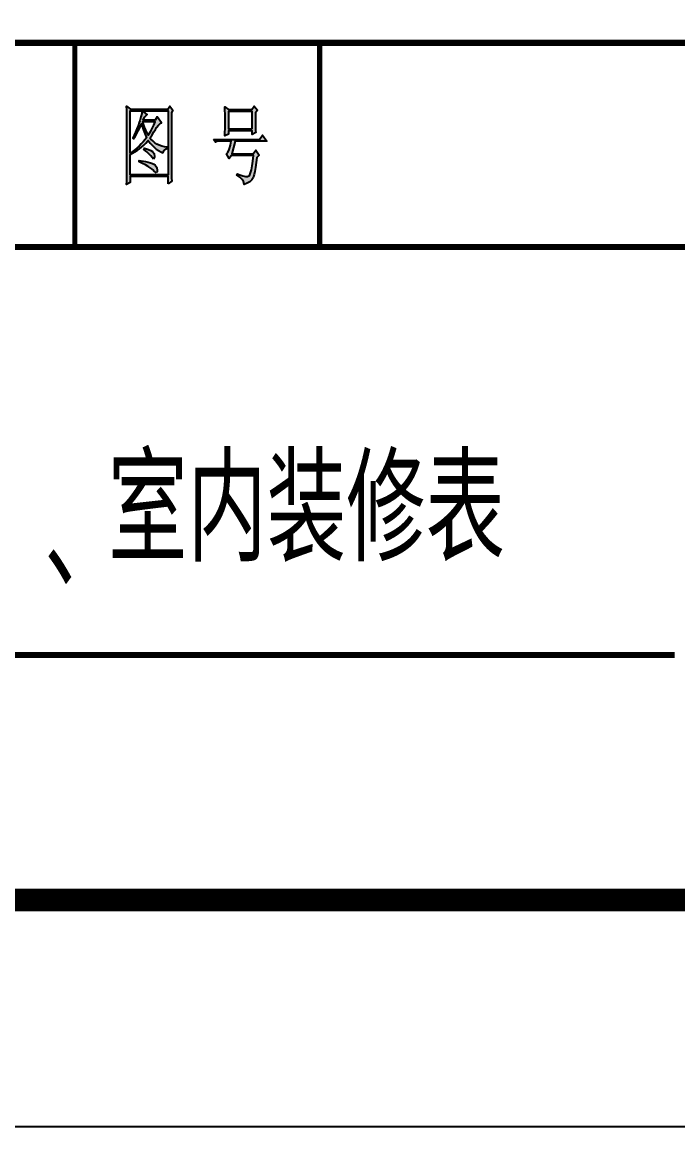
# Model space of a CAD drawing. Extents: x 575917 to 733065, y -270021 to -228021.
# Drawn here: x 643609 to 646502, y -270021 to -265150 of the extents above; entities that cross this region are included whole.
import ezdxf

# ---------------------------------------------------------------- set-up
doc = ezdxf.new("R2010")
doc.units = 0
doc.header["$LTSCALE"] = 1000
doc.header["$MEASUREMENT"] = 0
for name, color, linetype in [('1', 3, 'CONTINUOUS'), ('PUB_TEXT', 7, 'CONTINUOUS'), ('PUB_TITLE', 4, 'CONTINUOUS')]:
    doc.layers.add(name, color=color, linetype=linetype)
doc.styles.add('_OCHINESE', font='simplex.shx', dxfattribs={"bigfont": 'OCHINESE.shx'})

msp = doc.modelspace()

# ---------------------------------------------------------------- hatches: boundary and pattern name
at = {"layer": '1'}
h = msp.add_hatch(color=256, dxfattribs=at)
h.paths.add_polyline_path([(644268.4, -265803.6), (644268.4, -265547.9), (644274.8, -265538.9), (644260.3, -265521), (644251.7, -265534.6), (644086.9, -265534.6), (644070.3, -265521), (644070.7, -265538), (644071.2, -265554.3), (644071.2, -265836.9), (644070.7, -265852.7), (644070.3, -265865.9), (644086.1, -265856.9), (644086.1, -265831.3), (644253.9, -265831.3), (644253.9, -265862.9), (644269.7, -265850.9), (644268.8, -265836), (644268.8, -265820.2)])
h.paths.add_polyline_path([(644086.1, -265734), (644096.8, -265728.4), (644107, -265722.5), (644117.3, -265716), (644127.1, -265708.8), (644136.5, -265701.1), (644145.9, -265692.6), (644155.3, -265683.6), (644164.2, -265674.2), (644165.5, -265672.5), (644174, -265683.2), (644182.6, -265693), (644191.5, -265702), (644200.9, -265709.6), (644210.7, -265716.5), (644221.4, -265722), (644230.8, -265726.3), (644235.5, -265716), (644245.3, -265708.8), (644249.6, -265707.1), (644249.6, -265701.1), (644236.8, -265699.4), (644225.3, -265696.8), (644214.2, -265693), (644203.9, -265687.9), (644194.5, -265681.9), (644186, -265674.2), (644177.9, -265665.7), (644174, -265660.6), (644183, -265646.9), (644190.7, -265634.5), (644197.5, -265623.4), (644202.2, -265615.3), (644210.7, -265603.8), (644219.7, -265596.1), (644223.6, -265594.4), (644205.6, -265567.5), (644196.2, -265582.4), (644143.7, -265582.4), (644149.7, -265569.2), (644151.8, -265565.8), (644160.4, -265556.8), (644140.3, -265541.9), (644253.9, -265541.9), (644253.9, -265824.1), (644086.1, -265824.1)], flags=16)
h.paths.add_polyline_path([(644125.8, -265766.8), (644125.8, -265760.9), (644154, -265765.1), (644165.9, -265767.7), (644175.7, -265770.3), (644184.3, -265772.8), (644190.7, -265775.8), (644196.7, -265780.5), (644203.9, -265791.2), (644205.6, -265804.4), (644204.8, -265809.5), (644200.1, -265814.2), (644190.7, -265806.1), (644189, -265803.6), (644183, -265798), (644174.9, -265792), (644165.1, -265786.1), (644154, -265779.7), (644140.7, -265773.3)], flags=0)
h.paths.add_polyline_path([(644086.1, -265728), (644086.1, -265541.9), (644138.2, -265541.9), (644136.9, -265553), (644133.5, -265567.5), (644128.4, -265585), (644125.8, -265593.1), (644121.1, -265607.2), (644115.6, -265621.3), (644110, -265634.9), (644104, -265648.6), (644097.6, -265661.8), (644100.6, -265664.8), (644107.9, -265653.7), (644115.1, -265641.8), (644122, -265629.4), (644128.8, -265616.2), (644134.8, -265602.5), (644136.5, -265599.1), (644139.9, -265612.7), (644144.6, -265626.8), (644150.1, -265640.9), (644156.1, -265655.4), (644158.2, -265660.6), (644151.4, -265669.5), (644143.7, -265678.5), (644135.2, -265687.4), (644126.2, -265696.4), (644116.4, -265705), (644106.2, -265713.1), (644095.1, -265721.6)], flags=16)
h.paths.add_polyline_path([(644146.7, -265711.4), (644148, -265705.4), (644154, -265707.1), (644166.8, -265711.8), (644177, -265716), (644184.7, -265720.3), (644192, -265729.7), (644192.8, -265744.2), (644189.4, -265754), (644182.6, -265747.2), (644177, -265740.4), (644169.3, -265731.8), (644159.1, -265722.5)], flags=0)
h.paths.add_polyline_path([(644165.5, -265648.6), (644159.9, -265638.8), (644154, -265626.8), (644148.4, -265612.7), (644142.4, -265596.1), (644140.3, -265590.1), (644196.2, -265590.1), (644189.8, -265605.1), (644183, -265618.7), (644176.6, -265631.1), (644169.8, -265642.6)], flags=16)
h.paths.add_polyline_path([(644638.9, -265600.4), (644638.9, -265549.6), (644647, -265538.9), (644632.5, -265521), (644623.1, -265535.9), (644519.4, -265535.9), (644503.6, -265524), (644504, -265539.3), (644504.4, -265555.1), (644504.4, -265620), (644504, -265635.8), (644503.6, -265650.7), (644503.6, -265651.6), (644519.4, -265643.9), (644519.4, -265629), (644624, -265629), (644624, -265645.6), (644639.8, -265636.2), (644639.3, -265627.7), (644639.3, -265615.7)])
h.paths.add_polyline_path([(644519.4, -265543.6), (644624, -265543.6), (644624, -265621.3), (644519.4, -265621.3)], flags=16)
h.paths.add_polyline_path([(644549.7, -265675.5), (644689.3, -265675.5), (644670.5, -265648.6), (644656.8, -265667.8), (644454.1, -265667.8), (644462.6, -265679.8), (644472, -265675.5), (644531.8, -265675.5), (644528.3, -265692.6), (644524.9, -265707.1), (644523.2, -265711.4), (644516.4, -265724.6), (644510.8, -265731), (644523.2, -265751.9), (644533, -265738.2), (644629.5, -265738.2), (644626.5, -265763.4), (644623.5, -265784.4), (644620.6, -265801), (644617.1, -265814.2), (644613.7, -265822.8), (644610.2, -265828.1), (644603, -265830.5), (644594.1, -265830.5), (644583.4, -265828.3), (644569.8, -265824.1), (644558.2, -265819.4), (644556.9, -265825.3), (644569.8, -265834.3), (644579.6, -265843.7), (644586, -265853.5), (644589.4, -265863.8), (644589.4, -265865.9), (644602.2, -265860.8), (644611.6, -265855.6), (644613.7, -265853.9), (644622.3, -265845.8), (644628.2, -265837.3), (644630.8, -265831.3), (644633.4, -265821.5), (644636.3, -265808.3), (644639.3, -265790.8), (644642.3, -265769.8), (644645.3, -265747.2), (644655.6, -265737), (644639.8, -265714.3), (644628.2, -265731), (644535.2, -265731)])
h = msp.add_hatch(color=256, dxfattribs=at)
h.paths.add_polyline_path([(644268.4, -265803.6), (644268.4, -265547.9), (644274.8, -265538.9), (644260.3, -265521), (644251.7, -265534.6), (644086.9, -265534.6), (644070.3, -265521), (644070.7, -265538), (644071.2, -265554.3), (644071.2, -265836.9), (644070.7, -265852.7), (644070.3, -265865.9), (644086.1, -265856.9), (644086.1, -265831.3), (644253.9, -265831.3), (644253.9, -265862.9), (644269.7, -265850.9), (644268.8, -265836), (644268.8, -265820.2)])
h.paths.add_polyline_path([(644086.1, -265734), (644096.8, -265728.4), (644107, -265722.5), (644117.3, -265716), (644127.1, -265708.8), (644136.5, -265701.1), (644145.9, -265692.6), (644155.3, -265683.6), (644164.2, -265674.2), (644165.5, -265672.5), (644174, -265683.2), (644182.6, -265693), (644191.5, -265702), (644200.9, -265709.6), (644210.7, -265716.5), (644221.4, -265722), (644230.8, -265726.3), (644235.5, -265716), (644245.3, -265708.8), (644249.6, -265707.1), (644249.6, -265701.1), (644236.8, -265699.4), (644225.3, -265696.8), (644214.2, -265693), (644203.9, -265687.9), (644194.5, -265681.9), (644186, -265674.2), (644177.9, -265665.7), (644174, -265660.6), (644183, -265646.9), (644190.7, -265634.5), (644197.5, -265623.4), (644202.2, -265615.3), (644210.7, -265603.8), (644219.7, -265596.1), (644223.6, -265594.4), (644205.6, -265567.5), (644196.2, -265582.4), (644143.7, -265582.4), (644149.7, -265569.2), (644151.8, -265565.8), (644160.4, -265556.8), (644140.3, -265541.9), (644253.9, -265541.9), (644253.9, -265824.1), (644086.1, -265824.1)], flags=16)
h.paths.add_polyline_path([(644125.8, -265766.8), (644125.8, -265760.9), (644154, -265765.1), (644165.9, -265767.7), (644175.7, -265770.3), (644184.3, -265772.8), (644190.7, -265775.8), (644196.7, -265780.5), (644203.9, -265791.2), (644205.6, -265804.4), (644204.8, -265809.5), (644200.1, -265814.2), (644190.7, -265806.1), (644189, -265803.6), (644183, -265798), (644174.9, -265792), (644165.1, -265786.1), (644154, -265779.7), (644140.7, -265773.3)], flags=0)
h.paths.add_polyline_path([(644086.1, -265728), (644086.1, -265541.9), (644138.2, -265541.9), (644136.9, -265553), (644133.5, -265567.5), (644128.4, -265585), (644125.8, -265593.1), (644121.1, -265607.2), (644115.6, -265621.3), (644110, -265634.9), (644104, -265648.6), (644097.6, -265661.8), (644100.6, -265664.8), (644107.9, -265653.7), (644115.1, -265641.8), (644122, -265629.4), (644128.8, -265616.2), (644134.8, -265602.5), (644136.5, -265599.1), (644139.9, -265612.7), (644144.6, -265626.8), (644150.1, -265640.9), (644156.1, -265655.4), (644158.2, -265660.6), (644151.4, -265669.5), (644143.7, -265678.5), (644135.2, -265687.4), (644126.2, -265696.4), (644116.4, -265705), (644106.2, -265713.1), (644095.1, -265721.6)], flags=16)
h.paths.add_polyline_path([(644146.7, -265711.4), (644148, -265705.4), (644154, -265707.1), (644166.8, -265711.8), (644177, -265716), (644184.7, -265720.3), (644192, -265729.7), (644192.8, -265744.2), (644189.4, -265754), (644182.6, -265747.2), (644177, -265740.4), (644169.3, -265731.8), (644159.1, -265722.5)], flags=0)
h.paths.add_polyline_path([(644165.5, -265648.6), (644159.9, -265638.8), (644154, -265626.8), (644148.4, -265612.7), (644142.4, -265596.1), (644140.3, -265590.1), (644196.2, -265590.1), (644189.8, -265605.1), (644183, -265618.7), (644176.6, -265631.1), (644169.8, -265642.6)], flags=16)
h.paths.add_polyline_path([(644638.9, -265600.4), (644638.9, -265549.6), (644647, -265538.9), (644632.5, -265521), (644623.1, -265535.9), (644519.4, -265535.9), (644503.6, -265524), (644504, -265539.3), (644504.4, -265555.1), (644504.4, -265620), (644504, -265635.8), (644503.6, -265650.7), (644503.6, -265651.6), (644519.4, -265643.9), (644519.4, -265629), (644624, -265629), (644624, -265645.6), (644639.8, -265636.2), (644639.3, -265627.7), (644639.3, -265615.7)])
h.paths.add_polyline_path([(644519.4, -265543.6), (644624, -265543.6), (644624, -265621.3), (644519.4, -265621.3)], flags=16)
h.paths.add_polyline_path([(644549.7, -265675.5), (644689.3, -265675.5), (644670.5, -265648.6), (644656.8, -265667.8), (644454.1, -265667.8), (644462.6, -265679.8), (644472, -265675.5), (644531.8, -265675.5), (644528.3, -265692.6), (644524.9, -265707.1), (644523.2, -265711.4), (644516.4, -265724.6), (644510.8, -265731), (644523.2, -265751.9), (644533, -265738.2), (644629.5, -265738.2), (644626.5, -265763.4), (644623.5, -265784.4), (644620.6, -265801), (644617.1, -265814.2), (644613.7, -265822.8), (644610.2, -265828.1), (644603, -265830.5), (644594.1, -265830.5), (644583.4, -265828.3), (644569.8, -265824.1), (644558.2, -265819.4), (644556.9, -265825.3), (644569.8, -265834.3), (644579.6, -265843.7), (644586, -265853.5), (644589.4, -265863.8), (644589.4, -265865.9), (644602.2, -265860.8), (644611.6, -265855.6), (644613.7, -265853.9), (644622.3, -265845.8), (644628.2, -265837.3), (644630.8, -265831.3), (644633.4, -265821.5), (644636.3, -265808.3), (644639.3, -265790.8), (644642.3, -265769.8), (644645.3, -265747.2), (644655.6, -265737), (644639.8, -265714.3), (644628.2, -265731), (644535.2, -265731)])

# ---------------------------------------------------------------- linework, layer by layer
at = {"layer": '1', "const_width": 45}
msp.add_lwpolyline([(633017, -263801.6), (649217, -263801.6), (649217, -269021.2), (633017, -269021.2)], close=True, dxfattribs=at)
msp.add_lwpolyline([(633017, -263801.6), (649217, -263801.6), (649217, -269021.2), (633017, -269021.2)], close=True, dxfattribs=at)
at = {"layer": '1'}
for points, const_width in [([(633017, -265241.2), (649217, -265241.2)], 27), ([(633017, -265241.2), (649217, -265241.2)], 27), ([(643842, -265241.2), (643842, -266141.2)], 22.5), ([(643842, -265241.2), (643842, -266141.2)], 22.5), ([(644922, -265241.2), (644922, -266141.2)], 22.5), ([(644922, -265241.2), (644922, -266141.2)], 22.5), ([(638417, -266141.2), (649217, -266141.2)], 27), ([(638417, -266141.2), (649217, -266141.2)], 27), ([(638403, -267940.9), (646487.5, -267940.9)], 27), ([(638403, -267940.9), (646487.5, -267940.9)], 27)]:
    msp.add_lwpolyline(points, dxfattribs=dict(at, const_width=const_width))
for points in [[(644253.9, -265862.9), (644253.9, -265831.3), (644086.1, -265831.3), (644086.1, -265856.9), (644070.3, -265865.9), (644070.7, -265852.7), (644071.2, -265836.9), (644071.2, -265554.3), (644070.7, -265538), (644070.3, -265521), (644086.9, -265534.6), (644251.7, -265534.6), (644260.3, -265521), (644274.8, -265538.9), (644268.4, -265547.9), (644268.4, -265803.6), (644268.8, -265820.2), (644268.8, -265836), (644269.7, -265850.9)], [(644253.9, -265862.9), (644253.9, -265831.3), (644086.1, -265831.3), (644086.1, -265856.9), (644070.3, -265865.9), (644070.7, -265852.7), (644071.2, -265836.9), (644071.2, -265554.3), (644070.7, -265538), (644070.3, -265521), (644086.9, -265534.6), (644251.7, -265534.6), (644260.3, -265521), (644274.8, -265538.9), (644268.4, -265547.9), (644268.4, -265803.6), (644268.8, -265820.2), (644268.8, -265836), (644269.7, -265850.9)], [(644623.1, -265535.9), (644632.5, -265521), (644647, -265538.9), (644638.9, -265549.6), (644638.9, -265600.4), (644639.3, -265615.7), (644639.3, -265627.7), (644639.8, -265636.2), (644624, -265645.6), (644624, -265629), (644519.4, -265629), (644519.4, -265643.9), (644503.6, -265651.6), (644503.6, -265650.7), (644504, -265635.8), (644504.4, -265620), (644504.4, -265555.1), (644504, -265539.3), (644503.6, -265524), (644519.4, -265535.9)], [(644623.1, -265535.9), (644632.5, -265521), (644647, -265538.9), (644638.9, -265549.6), (644638.9, -265600.4), (644639.3, -265615.7), (644639.3, -265627.7), (644639.8, -265636.2), (644624, -265645.6), (644624, -265629), (644519.4, -265629), (644519.4, -265643.9), (644503.6, -265651.6), (644503.6, -265650.7), (644504, -265635.8), (644504.4, -265620), (644504.4, -265555.1), (644504, -265539.3), (644503.6, -265524), (644519.4, -265535.9)], [(644139.9, -265612.7), (644144.6, -265626.8), (644150.1, -265640.9), (644156.1, -265655.4), (644158.2, -265660.6), (644151.4, -265669.5), (644143.7, -265678.5), (644135.2, -265687.4), (644126.2, -265696.4), (644116.4, -265705), (644106.2, -265713.1), (644095.1, -265721.6), (644086.1, -265728), (644086.1, -265541.9), (644138.2, -265541.9), (644136.9, -265553), (644133.5, -265567.5), (644128.4, -265585), (644125.8, -265593.1), (644121.1, -265607.2), (644115.6, -265621.3), (644110, -265634.9), (644104, -265648.6), (644097.6, -265661.8), (644100.6, -265664.8), (644107.9, -265653.7), (644115.1, -265641.8), (644122, -265629.4), (644128.8, -265616.2), (644134.8, -265602.5), (644136.5, -265599.1)], [(644200.9, -265709.6), (644210.7, -265716.5), (644221.4, -265722), (644230.8, -265726.3), (644235.5, -265716), (644245.3, -265708.8), (644249.6, -265707.1), (644249.6, -265701.1), (644236.8, -265699.4), (644225.3, -265696.8), (644214.2, -265693), (644203.9, -265687.9), (644194.5, -265681.9), (644186, -265674.2), (644177.9, -265665.7), (644174, -265660.6), (644183, -265646.9), (644190.7, -265634.5), (644197.5, -265623.4), (644202.2, -265615.3), (644210.7, -265603.8), (644219.7, -265596.1), (644223.6, -265594.4), (644205.6, -265567.5), (644196.2, -265582.4), (644143.7, -265582.4), (644149.7, -265569.2), (644151.8, -265565.8), (644160.4, -265556.8), (644140.3, -265541.9), (644253.9, -265541.9), (644253.9, -265824.1), (644086.1, -265824.1), (644086.1, -265734), (644096.8, -265728.4), (644107, -265722.5), (644117.3, -265716), (644127.1, -265708.8), (644136.5, -265701.1), (644145.9, -265692.6), (644155.3, -265683.6), (644164.2, -265674.2), (644165.5, -265672.5), (644174, -265683.2), (644182.6, -265693), (644191.5, -265702)], [(644139.9, -265612.7), (644144.6, -265626.8), (644150.1, -265640.9), (644156.1, -265655.4), (644158.2, -265660.6), (644151.4, -265669.5), (644143.7, -265678.5), (644135.2, -265687.4), (644126.2, -265696.4), (644116.4, -265705), (644106.2, -265713.1), (644095.1, -265721.6), (644086.1, -265728), (644086.1, -265541.9), (644138.2, -265541.9), (644136.9, -265553), (644133.5, -265567.5), (644128.4, -265585), (644125.8, -265593.1), (644121.1, -265607.2), (644115.6, -265621.3), (644110, -265634.9), (644104, -265648.6), (644097.6, -265661.8), (644100.6, -265664.8), (644107.9, -265653.7), (644115.1, -265641.8), (644122, -265629.4), (644128.8, -265616.2), (644134.8, -265602.5), (644136.5, -265599.1)], [(644200.9, -265709.6), (644210.7, -265716.5), (644221.4, -265722), (644230.8, -265726.3), (644235.5, -265716), (644245.3, -265708.8), (644249.6, -265707.1), (644249.6, -265701.1), (644236.8, -265699.4), (644225.3, -265696.8), (644214.2, -265693), (644203.9, -265687.9), (644194.5, -265681.9), (644186, -265674.2), (644177.9, -265665.7), (644174, -265660.6), (644183, -265646.9), (644190.7, -265634.5), (644197.5, -265623.4), (644202.2, -265615.3), (644210.7, -265603.8), (644219.7, -265596.1), (644223.6, -265594.4), (644205.6, -265567.5), (644196.2, -265582.4), (644143.7, -265582.4), (644149.7, -265569.2), (644151.8, -265565.8), (644160.4, -265556.8), (644140.3, -265541.9), (644253.9, -265541.9), (644253.9, -265824.1), (644086.1, -265824.1), (644086.1, -265734), (644096.8, -265728.4), (644107, -265722.5), (644117.3, -265716), (644127.1, -265708.8), (644136.5, -265701.1), (644145.9, -265692.6), (644155.3, -265683.6), (644164.2, -265674.2), (644165.5, -265672.5), (644174, -265683.2), (644182.6, -265693), (644191.5, -265702)], [(644624, -265621.3), (644624, -265543.6), (644519.4, -265543.6), (644519.4, -265621.3)], [(644624, -265621.3), (644624, -265543.6), (644519.4, -265543.6), (644519.4, -265621.3)], [(644169.8, -265642.6), (644176.6, -265631.1), (644183, -265618.7), (644189.8, -265605.1), (644196.2, -265590.1), (644140.3, -265590.1), (644142.4, -265596.1), (644148.4, -265612.7), (644154, -265626.8), (644159.9, -265638.8), (644165.5, -265648.6)], [(644169.8, -265642.6), (644176.6, -265631.1), (644183, -265618.7), (644189.8, -265605.1), (644196.2, -265590.1), (644140.3, -265590.1), (644142.4, -265596.1), (644148.4, -265612.7), (644154, -265626.8), (644159.9, -265638.8), (644165.5, -265648.6)], [(644454.1, -265667.8), (644656.8, -265667.8), (644670.5, -265648.6), (644689.3, -265675.5), (644549.7, -265675.5), (644535.2, -265731), (644628.2, -265731), (644639.8, -265714.3), (644655.6, -265737), (644645.3, -265747.2), (644642.3, -265769.8), (644639.3, -265790.8), (644636.3, -265808.3), (644633.4, -265821.5), (644630.8, -265831.3), (644628.2, -265837.3), (644622.3, -265845.8), (644613.7, -265853.9), (644611.6, -265855.6), (644602.2, -265860.8), (644589.4, -265865.9), (644589.4, -265863.8), (644586, -265853.5), (644579.6, -265843.7), (644569.8, -265834.3), (644556.9, -265825.3), (644558.2, -265819.4), (644569.8, -265824.1), (644583.4, -265828.3), (644594.1, -265830.5), (644603, -265830.5), (644609.5, -265828.3), (644610.3, -265827.9), (644613.7, -265822.8), (644617.1, -265814.2), (644620.6, -265801), (644623.5, -265784.4), (644626.5, -265763.4), (644629.5, -265738.2), (644533, -265738.2), (644523.2, -265751.9), (644510.8, -265731), (644516.4, -265724.6), (644523.2, -265711.4), (644524.9, -265707.1), (644528.3, -265692.6), (644531.8, -265675.5), (644472, -265675.5), (644462.6, -265679.8)], [(644454.1, -265667.8), (644656.8, -265667.8), (644670.5, -265648.6), (644689.3, -265675.5), (644549.7, -265675.5), (644535.2, -265731), (644628.2, -265731), (644639.8, -265714.3), (644655.6, -265737), (644645.3, -265747.2), (644642.3, -265769.8), (644639.3, -265790.8), (644636.3, -265808.3), (644633.4, -265821.5), (644630.8, -265831.3), (644628.2, -265837.3), (644622.3, -265845.8), (644613.7, -265853.9), (644611.6, -265855.6), (644602.2, -265860.8), (644589.4, -265865.9), (644589.4, -265863.8), (644586, -265853.5), (644579.6, -265843.7), (644569.8, -265834.3), (644556.9, -265825.3), (644558.2, -265819.4), (644569.8, -265824.1), (644583.4, -265828.3), (644594.1, -265830.5), (644603, -265830.5), (644609.5, -265828.3), (644610.3, -265827.9), (644613.7, -265822.8), (644617.1, -265814.2), (644620.6, -265801), (644623.5, -265784.4), (644626.5, -265763.4), (644629.5, -265738.2), (644533, -265738.2), (644523.2, -265751.9), (644510.8, -265731), (644516.4, -265724.6), (644523.2, -265711.4), (644524.9, -265707.1), (644528.3, -265692.6), (644531.8, -265675.5), (644472, -265675.5), (644462.6, -265679.8)], [(644189.4, -265754), (644182.6, -265747.2), (644177, -265740.4), (644169.3, -265731.8), (644159.1, -265722.5), (644146.7, -265711.4), (644148, -265705.4), (644154, -265707.1), (644166.8, -265711.8), (644177, -265716), (644184.7, -265720.3), (644192, -265729.7), (644192.8, -265744.2)], [(644189.4, -265754), (644182.6, -265747.2), (644177, -265740.4), (644169.3, -265731.8), (644159.1, -265722.5), (644146.7, -265711.4), (644148, -265705.4), (644154, -265707.1), (644166.8, -265711.8), (644177, -265716), (644184.7, -265720.3), (644192, -265729.7), (644192.8, -265744.2)], [(644200.1, -265814.2), (644190.7, -265806.1), (644189, -265803.6), (644183, -265798), (644174.9, -265792), (644165.1, -265786.1), (644154, -265779.7), (644140.7, -265773.3), (644125.8, -265766.8), (644125.8, -265760.9), (644154, -265765.1), (644165.9, -265767.7), (644175.7, -265770.3), (644184.3, -265772.8), (644190.7, -265775.8), (644196.7, -265780.5), (644203.9, -265791.2), (644205.6, -265804.4), (644204.8, -265809.5)], [(644200.1, -265814.2), (644190.7, -265806.1), (644189, -265803.6), (644183, -265798), (644174.9, -265792), (644165.1, -265786.1), (644154, -265779.7), (644140.7, -265773.3), (644125.8, -265766.8), (644125.8, -265760.9), (644154, -265765.1), (644165.9, -265767.7), (644175.7, -265770.3), (644184.3, -265772.8), (644190.7, -265775.8), (644196.7, -265780.5), (644203.9, -265791.2), (644205.6, -265804.4), (644204.8, -265809.5)]]:
    msp.add_lwpolyline(points, close=True, dxfattribs=at)
at = {"layer": 'PUB_TITLE'}
msp.add_lwpolyline([(575917, -270021.2), (575917, -228021.2), (650217, -228021.2), (650217, -270021.2)], close=True, dxfattribs=at)
msp.add_lwpolyline([(575917, -270021.2), (575917, -228021.2), (650217, -228021.2), (650217, -270021.2)], close=True, dxfattribs=at)
at = {"layer": 'PUB_TITLE', "const_width": 100}
msp.add_lwpolyline([(578417, -269021.2), (649217, -269021.2), (649217, -229021.2), (578417, -229021.2)], close=True, dxfattribs=at)
msp.add_lwpolyline([(578417, -269021.2), (649217, -269021.2), (649217, -229021.2), (578417, -229021.2)], close=True, dxfattribs=at)

# ---------------------------------------------------------------- texts
at = {"layer": 'PUB_TEXT', "style": '_OCHINESE', "width": 0.8}
for s, p in [('室内装修表', (643988.4, -267528)), ('、', (643707.1, -267642.1))]:
    msp.add_text(s, height=460.8, dxfattribs=at).set_placement(p)

doc.saveas('drawing.dxf')
